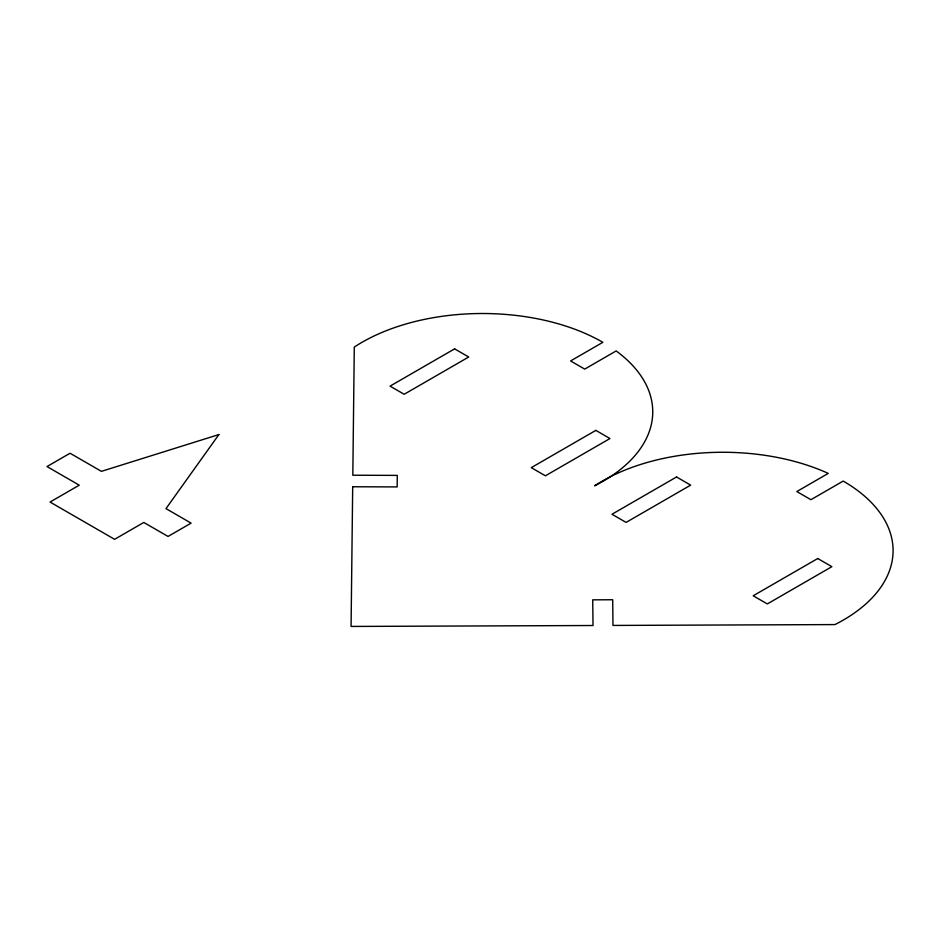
<?xml version="1.0" encoding="UTF-8"?>
<svg xmlns="http://www.w3.org/2000/svg" width="940" height="940" viewBox="0 0 940 940"><rect width="100%" height="100%" fill="white"/><g stroke="black" fill="none" stroke-linecap="round" stroke-linejoin="round"><path stroke-width="1.41" d="M352.688 486.755L351.078 626.439L593.023 625.511L592.729 599.837L612.692 599.755L612.986 625.429L834.967 624.583A170.316 98.336 0 0 0 843.204 481.069L810.926 499.704L796.815 491.549L828.258 473.396A170.316 98.336 0 0 0 594.62 485.827A170.316 98.336 0 0 0 616.158 350.937L584.715 369.103L570.592 360.948L602.869 342.313A170.316 98.336 0 0 0 354.286 347.072L352.817 475.229L397.291 475.393L397.162 486.92L352.688 486.755M218.891 434.562L165.981 508.622L191.102 523.134L168.037 536.446L143.808 522.452L114.598 539.313L50.043 502.042L79.254 485.181L47 466.557L70.065 453.245L101.426 471.351L218.891 434.562M454.608 348.857L390.053 386.129L404.177 394.271L468.731 357L454.608 348.857M595.831 430.379L531.276 467.65L545.4 475.805L609.954 438.534L595.831 430.379M676.542 476.98L611.987 514.251L626.099 522.405L690.665 485.134L676.542 476.98M817.753 558.513L753.198 595.784L767.322 603.938L831.877 566.667L817.753 558.513"/></g></svg>
